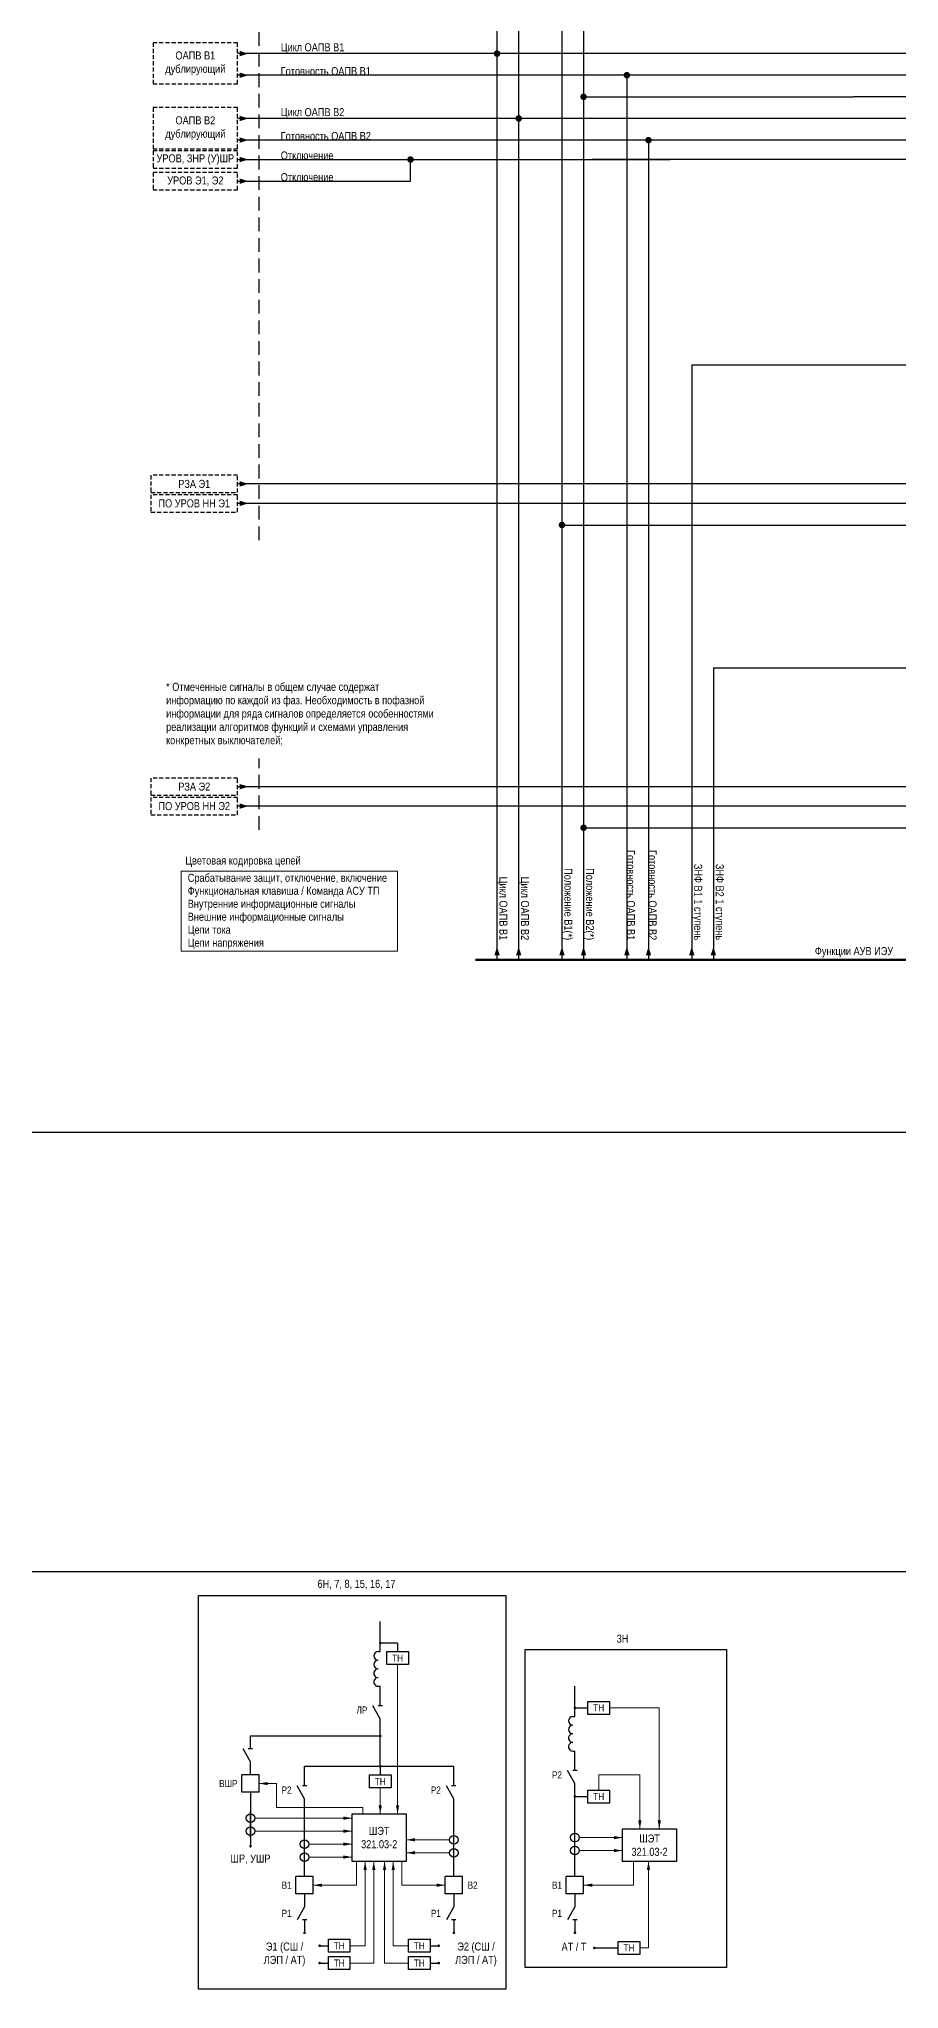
# Model space of a CAD drawing. Header units: millimetres. Extents: x -14593 to 14732, y -17400 to 5232.
# Drawn here: x 3873 to 4271, y -15801 to -14899 of the extents above; entities that cross this region are included whole.
import ezdxf
from ezdxf.enums import TextEntityAlignment as Align

# ---------------------------------------------------------------- set-up
doc = ezdxf.new("R2010")
doc.units = ezdxf.units.MM
doc.linetypes.add('штриховая2', pattern=[9.525, 6.35, -3.175])
for name, color, linetype, lineweight in [('Основная', 7, 'Continuous', 30), ('Отключение_включение', 1, 'Continuous', 30), ('Тонкая', 7, 'Continuous', 18), ('Цепи внешние', 84, 'Continuous', 30), ('Цепи внутренние', 5, 'Continuous', 30), ('Цепи ТН', 200, 'Continuous', 30), ('Цепи ТТ', 23, 'Continuous', 30), ('Цепь - ФК и АСУ', 132, 'Continuous', 30)]:
    doc.layers.add(name, color=color, linetype=linetype, lineweight=lineweight)
doc.styles.add('Narrow', font='ARIALN.TTF')
doc.styles.add('Вывод', font='tahoma.ttf', dxfattribs={"height": 2.5})
doc.styles.add('Компонент', font='ARIALN.TTF', dxfattribs={"height": 3.5})

# ---------------------------------------------------------------- blocks, each defined once
blk = doc.blocks.new('*U80')
at = {"color": 0, "linetype": 'ByBlock'}
for p, q in [((0, 0), (-8, 0)), ((-8, -8), (-8, 0)), ((0, -8), (0, 0)), ((0, -8), (-8, -8))]:
    blk.add_line(p, q, dxfattribs=at)
at = {"layer": 'Основная', "style": 'Компонент'}
blk.add_attdef('ОУ', text='', height=3.5, dxfattribs=at).set_placement((-15, -3), align=Align.MIDDLE_CENTER)
blk = doc.blocks.new('*U18')
at = {"color": 0, "linetype": 'ByBlock'}
blk.add_line((0, 0), (6, 3.43), dxfattribs=at)
blk = doc.blocks.new('*U10')
at = {"color": 0}
blk.add_line((0, -1), (0, 1), dxfattribs=at)
blk = doc.blocks.new('*U79')
at = {"color": 0, "linetype": 'ByBlock'}
for p, q in [((0, 3), (0, 9)), ((0, -9), (0, -3))]:
    blk.add_line(p, q, dxfattribs=at)
at = {"color": 0, "linetype": 'ByBlock', "ltscale": 0.25, "rotation": 89.99999999999999}
for name, p in [('*U18', (0, -3)), ('*U10', (0, 3))]:
    blk.add_blockref(name, p, dxfattribs=at)
at = {"layer": 'Основная'}
for tag, height, style, p in [('ОУ', 3.5, 'Компонент', (-12, 0)), ('В1', 2.5, 'Вывод', (2, 7)), ('В2', 2.5, 'Вывод', (2, -7))]:
    blk.add_attdef(tag, text='', height=height, dxfattribs=dict(at, style=style)).set_placement(p, align=Align.MIDDLE_CENTER)
blk = doc.blocks.new('*U81')
at = {"color": 0, "linetype": 'ByBlock'}
for p, q in [((0, 9), (0, 3)), ((0, -3), (0, -9))]:
    blk.add_line(p, q, dxfattribs=at)
at = {"color": 0, "linetype": 'ByBlock', "ltscale": 0.25, "xscale": -1, "rotation": 90}
for name, p in [('*U18', (0, 3)), ('*U10', (0, -3))]:
    blk.add_blockref(name, p, dxfattribs=at)
at = {"layer": 'Основная'}
for tag, height, style, p in [('ОУ', 3.5, 'Компонент', (-12, 0)), ('В2', 2.5, 'Вывод', (2, 7)), ('В1', 2.5, 'Вывод', (2, -7))]:
    blk.add_attdef(tag, text='', height=height, dxfattribs=dict(at, style=style)).set_placement(p, align=Align.MIDDLE_CENTER)
blk = doc.blocks.new('*U86')
at = {"linetype": 'ByBlock'}
blk.add_circle((0, 0), 2, dxfattribs=at)
at = {"layer": 'Основная', "color": 0, "linetype": 'ByBlock', "lineweight": -2}
blk.add_line((0, -3), (0, 3), dxfattribs=at)
at = {"layer": 'Основная', "linetype": 'ByBlock', "style": 'Компонент'}
blk.add_attdef('ОУ', text='', height=3.5, dxfattribs=at).set_placement((-6, 0), align=Align.MIDDLE_CENTER)
blk = doc.blocks.new('*U83')
at = {"ltscale": 0.25}
for p, q in [((0, 8), (1, 8)), ((0, -8), (1, -8))]:
    blk.add_line(p, q, dxfattribs=at)
for centre, major_axis, start_param, end_param in [((0, -2), (-2, 0), 4.712389, 7.853982), ((0, 6), (0, -2), 3.141593, 6.283185), ((0, 2), (0, -2), 3.141593, 6.283185), ((0, -6), (-2, 0), 4.712389, 7.853982)]:
    blk.add_ellipse(centre, major_axis=major_axis, ratio=1, start_param=start_param, end_param=end_param, dxfattribs=at)
at = {"layer": 'Основная'}
for tag, height, style, p in [('ОУ', 3.5, 'Компонент', (-6, 0)), ('В1', 2.5, 'Вывод', (5, 6)), ('В2', 2.5, 'Вывод', (5, -6))]:
    blk.add_attdef(tag, text='', height=height, dxfattribs=dict(at, style=style)).set_placement(p, align=Align.MIDDLE_CENTER)
blk = doc.blocks.new('Point')
at = {"layer": 'Основная', "color": 0, "const_width": 1.5}
blk.add_lwpolyline([(-0.75, 0, 1), (0.75, 0, 1)], format="xyb", close=True, dxfattribs=at)

msp = doc.modelspace()

# ---------------------------------------------------------------- linework, layer by layer
at = {"layer": 'Основная'}
for points in [[(1015, -15608), (7555, -15608)], [(4031, -15645), (4031, -15631)], [(4039, -15641), (4031, -15641)], [(4039, -15641), (4039, -15645)], [(4031, -15664), (4031, -15661)], [(4121, -15675), (4121, -15661)], [(4121, -15671), (4127, -15671)], [(3971, -15684), (4031, -15684)], [(4031, -15698), (4031, -15682)], [(3996, -15701), (3996, -15698)], [(3996, -15698), (4065, -15698)], [(4031, -15698), (4031, -15702)], [(4065, -15701), (4065, -15698)], [(4121, -15694), (4121, -15691)], [(3971, -15710), (3971, -15735)], [(4121, -15712), (4127, -15712)], [(4121, -15728), (4121, -15712)], [(3996, -15731), (3996, -15719)], [(4065, -15729), (4065, -15719)], [(3996, -15749), (3996, -15741)], [(4065, -15749), (4065, -15741)], [(4121, -15749), (4121, -15740)], [(4003, -15781), (4007, -15781)], [(4003, -15789), (4007, -15789)], [(4054, -15781), (4058, -15781)], [(4054, -15789), (4058, -15789)], [(4130, -15782), (4141, -15782)]]:
    msp.add_lwpolyline(points, dxfattribs=at)
at = {"layer": 'Основная', "color": 3}
for points in [[(3947, -15619), (4089, -15619), (4089, -15801), (3947, -15801)], [(4098, -15644), (4191, -15644), (4191, -15791), (4098, -15791)]]:
    msp.add_lwpolyline(points, close=True, dxfattribs=at)
at = {"layer": 'Основная', "ltscale": 0.25, "const_width": 0.6}
for points in [[(4030.7, -15641, 1), (4031.3, -15641, 1)], [(4030.7, -15641, 1), (4031.3, -15641, 1)], [(4120.7, -15671, 1), (4121.3, -15671, 1)], [(4120.7, -15671, 1), (4121.3, -15671, 1)], [(4030.7, -15684, 1), (4031.3, -15684, 1)], [(4030.7, -15684, 1), (4031.3, -15684, 1)], [(4030.7, -15698, 1), (4031.3, -15698, 1)], [(4030.7, -15698, 1), (4031.3, -15698, 1)], [(4120.7, -15712, 1), (4121.3, -15712, 1)], [(4120.7, -15712, 1), (4121.3, -15712, 1)], [(3970.7, -15735, 1), (3971.3, -15735, 1)], [(3995.7, -15775, 1), (3996.3, -15775, 1)], [(4002.7, -15781, 1), (4003.3, -15781, 1)], [(4057.7, -15781, 1), (4058.3, -15781, 1)], [(4064.7, -15775, 1), (4065.3, -15775, 1)], [(4120.7, -15775, 1), (4121.3, -15775, 1)], [(4002.7, -15789, 1), (4003.3, -15789, 1)], [(4057.7, -15789, 1), (4058.3, -15789, 1)], [(4129.7, -15782, 1), (4130.3, -15782, 1)]]:
    msp.add_lwpolyline(points, format="xyb", close=True, dxfattribs=at)
at = {"layer": 'Основная'}
for points in [[(4034, -15645), (4044, -15645), (4044, -15651), (4034, -15651)], [(4127, -15668), (4137, -15668), (4137, -15674), (4127, -15674)], [(4026, -15702), (4036, -15702), (4036, -15708), (4026, -15708)], [(4127, -15709), (4137, -15709), (4137, -15715), (4127, -15715)], [(4018, -15720), (4043, -15720), (4043, -15742), (4018, -15742)], [(4143, -15727), (4168, -15727), (4168, -15742), (4143, -15742)], [(4007, -15778), (4017, -15778), (4017, -15784), (4007, -15784)], [(4044, -15778), (4054, -15778), (4054, -15784), (4044, -15784)], [(4141, -15779), (4151, -15779), (4151, -15785), (4141, -15785)], [(4007, -15786), (4017, -15786), (4017, -15792), (4007, -15792)], [(4044, -15786), (4054, -15786), (4054, -15792), (4044, -15792)]]:
    msp.add_lwpolyline(points, close=True, dxfattribs=at)
at = {"layer": 'Отключение_включение'}
msp.add_lwpolyline([(3828, -14115), (4747, -14115), (4747, -15405), (3828, -15405)], close=True, dxfattribs=at)
at = {"layer": 'Отключение_включение', "ltscale": 0.3}
for points in [[(3970, -14955, 0, 2.5, 0), (3966, -14955, 0, 0, 0)], [(3970, -14965, 0, 2.5, 0), (3966, -14965, 0, 0, 0)], [(4175, -15319, 0, 2.5, 0), (4175, -15323, 0, 0, 0)], [(4185, -15319, 0, 2.5, 0), (4185, -15323, 0, 0, 0)]]:
    msp.add_lwpolyline(points, format="xyseb", dxfattribs=at)
at = {"layer": 'Отключение_включение'}
for points in [[(3965, -14955), (4165, -14955)], [(4045, -14965), (4045, -14955)], [(3965, -14965), (4045, -14965)], [(4175, -15050), (4330, -15050)], [(4175, -15050), (4175, -15325)], [(4185, -15190), (4330, -15190)], [(4185, -15190), (4185, -15325)]]:
    msp.add_lwpolyline(points, dxfattribs=at)
at = {"layer": 'Отключение_включение', "ltscale": 0.3}
msp.add_lwpolyline([(4385, -14955), (4129, -14955)], dxfattribs=at)
at = {"layer": 'Тонкая', "ltscale": 0.3}
msp.add_lwpolyline([(3939, -15284), (4039, -15284), (4039, -15321), (3939, -15321)], close=True, dxfattribs=at)
at = {"layer": 'Тонкая'}
for points in [[(4039, -15651), (4039, -15720)], [(4137, -15671), (4160, -15671)], [(4160, -15671), (4160, -15727)], [(3983, -15706), (3975, -15706)], [(3983, -15717), (3983, -15706)], [(4031, -15708), (4031, -15720)], [(4151, -15702), (4132, -15702)], [(4132, -15702), (4132, -15709)], [(4151, -15727), (4151, -15702)], [(3983, -15717), (4023, -15717)], [(4023, -15717), (4023, -15720)], [(3973, -15722), (4018, -15722)], [(3973, -15728), (4018, -15728)], [(3998, -15734), (4018, -15734)], [(4063, -15732), (4043, -15732)], [(4123, -15731), (4143, -15731)], [(3998, -15740), (4018, -15740)], [(4020, -15742), (4020, -15753), (4000, -15753)], [(4024, -15742), (4024, -15781)], [(4028, -15789), (4028, -15742)], [(4033, -15789), (4033, -15742)], [(4037, -15781), (4037, -15742)], [(4041, -15742), (4041, -15753), (4061, -15753)], [(4063, -15738), (4043, -15738)], [(4123, -15737), (4143, -15737)], [(4148, -15742), (4148, -15753), (4125, -15753)], [(4155, -15782), (4155, -15742)], [(4017, -15781), (4024, -15781)], [(4017, -15789), (4028, -15789)], [(4033, -15789), (4044, -15789)], [(4037, -15781), (4044, -15781)], [(4151, -15782), (4155, -15782)]]:
    msp.add_lwpolyline(points, dxfattribs=at)
at = {"layer": 'Тонкая', "ltscale": 0.3}
for points in [[(3975, -15706, 0, 1.5, 0), (3979, -15706, 0, 0, 0)], [(4031, -15720, 0, 1.5, 0), (4031, -15716, 0, 0, 0)], [(4039, -15720, 0, 1.5, 0), (4039, -15716, 0, 0, 0)], [(4018, -15722, 0, 1.5, 0), (4014, -15722, 0, 0, 0)], [(4151, -15727, 0, 1.5, 0), (4151, -15723, 0, 0, 0)], [(4160, -15727, 0, 1.5, 0), (4160, -15723, 0, 0, 0)], [(4018, -15728, 0, 1.5, 0), (4014, -15728, 0, 0, 0)], [(4018, -15734, 0, 1.5, 0), (4014, -15734, 0, 0, 0)], [(4043, -15732, 0, 1.5, 0), (4047, -15732, 0, 0, 0)], [(4143, -15731, 0, 1.5, 0), (4139, -15731, 0, 0, 0)], [(4018, -15740, 0, 1.5, 0), (4014, -15740, 0, 0, 0)], [(4024, -15742, 0, 1.5, 0), (4024, -15746, 0, 0, 0)], [(4028, -15742, 0, 1.5, 0), (4028, -15746, 0, 0, 0)], [(4033, -15742, 0, 1.5, 0), (4033, -15746, 0, 0, 0)], [(4037, -15742, 0, 1.5, 0), (4037, -15746, 0, 0, 0)], [(4043, -15738, 0, 1.5, 0), (4047, -15738, 0, 0, 0)], [(4143, -15737, 0, 1.5, 0), (4139, -15737, 0, 0, 0)], [(4155, -15742, 0, 1.5, 0), (4155, -15746, 0, 0, 0)], [(4000, -15753, 0, 1.5, 0), (4004, -15753, 0, 0, 0)], [(4061, -15753, 0, 1.5, 0), (4057, -15753, 0, 0, 0)], [(4125, -15753, 0, 1.5, 0), (4129, -15753, 0, 0, 0)]]:
    msp.add_lwpolyline(points, format="xyseb", dxfattribs=at)
at = {"layer": 'Цепи внешние', "linetype": 'штриховая2', "ltscale": 0.3}
for points in [[(3965, -14901), (3926, -14901), (3926, -14920), (3965, -14920)], [(3965, -14931), (3926, -14931), (3926, -14950), (3965, -14950)], [(3965, -14951), (3926, -14951), (3926, -14959), (3965, -14959)], [(3965, -14961), (3926, -14961), (3926, -14969), (3965, -14969)], [(3965, -15101), (3925, -15101), (3925, -15109), (3965, -15109)], [(3965, -15110), (3925, -15110), (3925, -15118), (3965, -15118)], [(3965, -15241), (3925, -15241), (3925, -15249), (3965, -15249)], [(3965, -15250), (3925, -15250), (3925, -15258), (3965, -15258)]]:
    msp.add_lwpolyline(points, close=True, dxfattribs=at)
at = {"layer": 'Цепи внешние', "ltscale": 0.3}
for points in [[(3970, -14906, 0, 2.5, 0), (3966, -14906, 0, 0, 0)], [(3970, -14916, 0, 2.5, 0), (3966, -14916, 0, 0, 0)], [(3970, -14936, 0, 2.5, 0), (3966, -14936, 0, 0, 0)], [(3970, -14946, 0, 2.5, 0), (3966, -14946, 0, 0, 0)], [(3970, -15105, 0, 2.5, 0), (3966, -15105, 0, 0, 0)], [(3970, -15114, 0, 2.5, 0), (3966, -15114, 0, 0, 0)], [(3970, -15245, 0, 2.5, 0), (3966, -15245, 0, 0, 0)], [(3970, -15254, 0, 2.5, 0), (3966, -15254, 0, 0, 0)]]:
    msp.add_lwpolyline(points, format="xyseb", dxfattribs=at)
for points in [[(4085, -14906), (3965, -14906)], [(4145, -14916), (3965, -14916)], [(4095, -14936), (3965, -14936)], [(4155, -14946), (3965, -14946)]]:
    msp.add_lwpolyline(points, dxfattribs=at)
at = {"layer": 'Цепи внешние'}
for points in [[(4330, -15105), (3965, -15105)], [(4330, -15114), (3965, -15114)], [(4330, -15245), (3965, -15245)], [(4330, -15254), (3965, -15254)]]:
    msp.add_lwpolyline(points, dxfattribs=at)
at = {"layer": 'Цепи внутренние', "ltscale": 0.3}
for points in [[(4115, -14500), (4115, -15325)], [(4125, -14510), (4125, -15325)], [(4385, -14906), (4085, -14906)], [(4385, -14916), (4145, -14916)], [(4385, -14926), (4250, -14926)], [(4385, -14936), (4095, -14936)], [(4385, -14946), (4155, -14946)]]:
    msp.add_lwpolyline(points, dxfattribs=at)
at = {"layer": 'Цепи внутренние'}
for points in [[(4085, -15325), (4085, -14590)], [(4095, -15325), (4095, -14600)], [(4145, -14916), (4145, -15325)], [(4125, -14926), (4250, -14926)], [(4155, -14946), (4155, -15325)], [(4115, -15124), (4330, -15124)], [(4125, -15264), (4330, -15264)]]:
    msp.add_lwpolyline(points, dxfattribs=at)
at = {"layer": 'Цепи внутренние', "linetype": 'штриховая2'}
for points in [[(3975, -15131), (3975, -14762)], [(3975, -15265), (3975, -15232)]]:
    msp.add_lwpolyline(points, dxfattribs=at)
at = {"layer": 'Цепи внутренние', "ltscale": 0.3}
for points in [[(4085, -15319, 0, 2.5, 0), (4085, -15323, 0, 0, 0)], [(4095, -15319, 0, 2.5, 0), (4095, -15323, 0, 0, 0)], [(4115, -15319, 0, 2.5, 0), (4115, -15323, 0, 0, 0)], [(4125, -15319, 0, 2.5, 0), (4125, -15323, 0, 0, 0)], [(4145, -15319, 0, 2.5, 0), (4145, -15323, 0, 0, 0)], [(4155, -15319, 0, 2.5, 0), (4155, -15323, 0, 0, 0)]]:
    msp.add_lwpolyline(points, format="xyseb", dxfattribs=at)
at = {"layer": 'Цепи внутренние', "lineweight": 60}
msp.add_lwpolyline([(4075, -15325), (4513, -15325)], dxfattribs=at)

# ---------------------------------------------------------------- block references
at = {"layer": 'Основная', "ltscale": 0.35}
for p in [(4030, -15653), (4120, -15683)]:
    msp.add_blockref('*U83', p, dxfattribs=at)
at = {"layer": 'Основная', "ltscale": 0.25}
for name, p in [('*U79', (4031, -15673)), ('*U79', (3971, -15693)), ('*U79', (4121, -15703)), ('*U80', (3975, -15702)), ('*U79', (3996, -15710)), ('*U79', (4065, -15710)), ('*U86', (3971, -15722)), ('*U86', (3971, -15728)), ('*U86', (3996, -15734)), ('*U86', (4065, -15732)), ('*U86', (4065, -15738)), ('*U86', (4121, -15731)), ('*U86', (4121, -15737)), ('*U86', (3996, -15740)), ('*U80', (4000, -15749)), ('*U80', (4069, -15749)), ('*U80', (4125, -15749)), ('*U81', (3996, -15766)), ('*U81', (4065, -15766)), ('*U81', (4121, -15766))]:
    msp.add_blockref(name, p, dxfattribs=at)
at = {"layer": 'Отключение_включение'}
msp.add_blockref('Point', (4045, -14955), dxfattribs=at)
at = {"layer": 'Цепи внешние'}
for p in [(4145, -14916), (4155, -14946)]:
    msp.add_blockref('Point', p, dxfattribs=at)
at = {"layer": 'Цепи внутренние'}
for p in [(4085, -14906), (4125, -14926), (4095, -14936), (4115, -15124), (4125, -15264)]:
    msp.add_blockref('Point', p, dxfattribs=at)

# ---------------------------------------------------------------- texts
at = {"layer": 'Основная', "style": 'Narrow'}
msp.add_text('Цветовая кодировка цепей', height=3.7, dxfattribs=at).set_placement((3967.5, -15281), align=Align.CENTER)
for s, p in [('ЛР', (4025, -15672)), ('ВШР', (3965, -15706)), ('Р2', (3990, -15709)), ('Р2', (4059, -15709)), ('Р2', (4115, -15702)), ('В1', (3990, -15753)), ('В2', (4076, -15753)), ('В1', (4115, -15753)), ('Р1', (3990, -15766)), ('Р1', (4059, -15766)), ('Р1', (4115, -15766))]:
    msp.add_text(s, height=3.3, dxfattribs=at).set_placement(p, align=Align.MIDDLE_RIGHT)
for s, insert, char_height, width, attachment_point in [('ОАПВ В1\\Pдублирующий ', (3945.5, -14910.5), 3.7, 39, 5), ('Цикл ОАПВ В1', (3985, -14906), 3.7, 65, 7), ('{\\C0;Готовность ОАПВ} В1', (3985, -14916), 3.7, 65, 7), ('Цикл ОАПВ В2', (3985, -14936), 3.7, 65, 7), ('ОАПВ В2\\Pдублирующий ', (3945.5, -14940.5), 3.7, 39, 5), ('{\\C0;Готовность ОАПВ} В2', (3985, -14946), 3.7, 65, 7), ('УРОВ, ЗНР (У)ШР', (3945.5, -14955), 3.7, 39, 5), ('\\pt33.3;Отключение', (3985, -14955), 3.7, 65, 7), ('УРОВ Э1, Э2', (3945.5, -14965), 3.7, 39, 5), ('\\pt33.3;Отключение', (3985, -14965), 3.7, 65, 7), ('РЗА Э1', (3945, -15105), 3.7, 40, 5), ('ПО УРОВ НН Э1', (3945, -15114), 3.7, 40, 5), ('* Отмеченные сигналы в общем случае содержат информацию по каждой из фаз. Необходимость в пофазной информации для ряда сигналов определяется особенностями реализации алгоритмов функций и схемами управления конкретных выключателей;', (3932, -15197), 3.7, 124, 1), ('РЗА Э2', (3945, -15245), 3.7, 40, 5), ('ПО УРОВ НН Э2', (3945, -15254), 3.7, 40, 5), ('Функции АУВ ИЭУ', (4250, -15324), 3.7, 55, 8), ('ТН', (4039, -15648), 3.3, 10, 5), ('ТН', (4132, -15671), 3.3, 10, 5), ('ТН', (4031, -15705), 3.3, 10, 5), ('ТН', (4132, -15712), 3.3, 10, 5), ('ШЭТ 321.03-2', (4030.5, -15731), 3.7, 25, 5), ('ШЭТ 321.03-2', (4155.5, -15734.5), 3.7, 25, 5), ('ШР, УШР', (3971, -15741), 3.7, 26.5, 5), ('Э1 (СШ / ЛЭП / АТ)', (3986.75, -15785), 3.7, 24.5, 5), ('ТН', (4012, -15781), 3.3, 10, 5), ('ТН', (4049, -15781), 3.3, 10, 5), ('Э2 (СШ / ЛЭП / АТ)', (4075.25, -15785), 3.7, 26.5, 5), (' АТ / Т', (4120, -15781.5), 3.7, 12.75, 5), ('ТН', (4146, -15782), 3.3, 10, 5), ('ТН', (4012, -15789), 3.3, 10, 5), ('ТН', (4049, -15789), 3.3, 10, 5)]:
    msp.add_mtext(s, dxfattribs=dict(at, insert=insert, char_height=char_height, width=width, attachment_point=attachment_point))
at = {"layer": 'Основная', "char_height": 3.7, "width": 65, "attachment_point": 9, "rotation": 270, "style": 'Narrow'}
for s, insert in [('{\\C0;Готовность ОАПВ} В1', (4145, -15316)), ('{\\C0;Готовность ОАПВ} В2', (4155, -15316)), ('Положение В1(*)', (4115, -15316)), ('Положение В2(*)', (4125, -15316)), ('ЗНФ В1 1 ступень', (4175, -15316)), ('ЗНФ В2 1 ступень', (4185, -15316)), ('Цикл ОАПВ В1', (4085, -15316)), ('Цикл ОАПВ В2', (4095, -15316))]:
    msp.add_mtext(s, dxfattribs=dict(at, insert=insert))
at = {"layer": 'Основная', "color": 3, "char_height": 3.7, "attachment_point": 5, "style": 'Narrow'}
for s, insert, width in [('6Н, 7, 8, 15, 16, 17', (4020, -15614), 60), ('3Н', (4143, -15639), 45)]:
    msp.add_mtext(s, dxfattribs=dict(at, insert=insert, width=width))
at = {"layer": 'Отключение_включение', "style": 'Narrow'}
msp.add_text('Срабатывание защит, отключение, включение', height=3.7, dxfattribs=at).set_placement((3942, -15289))
at = {"layer": 'Цепи внешние', "style": 'Narrow'}
msp.add_text('Внешние информационные сигналы', height=3.7, dxfattribs=at).set_placement((3942, -15307))
at = {"layer": 'Цепи внутренние', "style": 'Narrow'}
msp.add_text('Внутренние информационные сигналы', height=3.7, dxfattribs=at).set_placement((3942, -15301))
at = {"layer": 'Цепи ТН', "style": 'Narrow'}
msp.add_text('Цепи напряжения', height=3.7, dxfattribs=at).set_placement((3942, -15319))
at = {"layer": 'Цепи ТТ', "style": 'Narrow'}
msp.add_text('Цепи тока', height=3.7, dxfattribs=at).set_placement((3942, -15313))
at = {"layer": 'Цепь - ФК и АСУ', "style": 'Narrow'}
msp.add_text('Функциональная клавиша / Команда АСУ ТП', height=3.7, dxfattribs=at).set_placement((3942, -15295))

doc.saveas('drawing.dxf')
